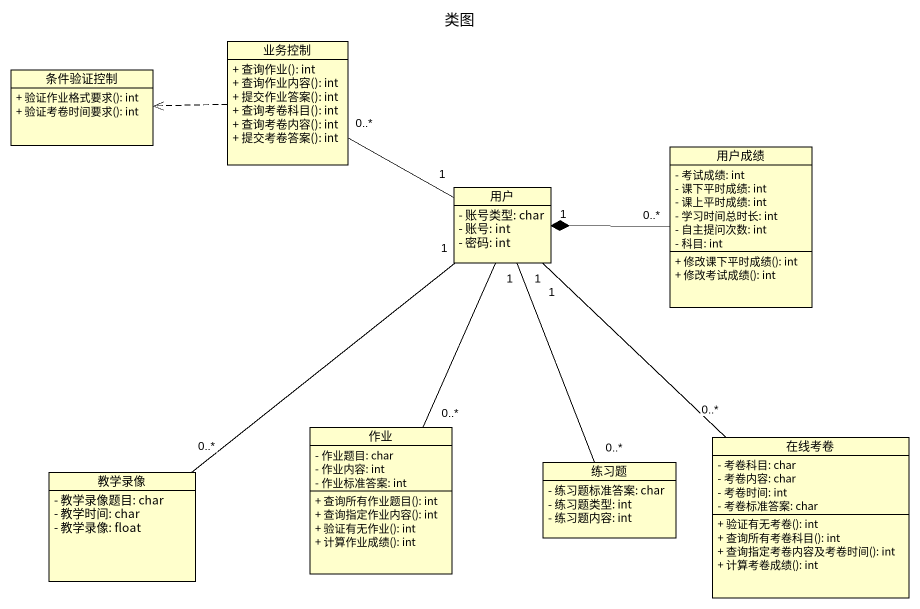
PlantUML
@startuml
title 类图
hide circle
hide empty members
skinparam classAttributeIconSize 0
class 条件验证控制 {
  + 验证作业格式要求(): int
  + 验证考卷时间要求(): int
}
class 业务控制 {
  + 查询作业(): int
  + 查询作业内容(): int
  + 提交作业答案(): int
  + 查询考卷科目(): int
  + 查询考卷内容(): int
  + 提交考卷答案(): int
}
class 用户成绩 {
  - 考试成绩: int
  - 课下平时成绩: int
  - 课上平时成绩: int
  - 学习时间总时长: int
  - 自主提问次数: int
  - 科目: int
  + 修改课下平时成绩(): int
  + 修改考试成绩(): int
}
class 用户 {
  - 账号类型: char
  - 账号: int
  - 密码: int
}
class 作业 {
  - 作业题目: char
  - 作业内容: int
  - 作业标准答案: int
  + 查询所有作业题目(): int
  + 查询指定作业内容(): int
  + 验证有无作业(): int
  + 计算作业成绩(): int
}
class 练习题 {
  - 练习题标准答案: char
  - 练习题类型: int
  - 练习题内容: int
}
class 在线考卷 {
  - 考卷科目: char
  - 考卷内容: char
  - 考卷时间: int
  - 考卷标准答案: char
  + 验证有无考卷(): int
  + 查询所有考卷科目(): int
  + 查询指定考卷内容及考卷时间(): int
  + 计算考卷成绩(): int
}
class 教学录像 {
  - 教学录像题目: char
  - 教学时间: char
  - 教学录像: float
}
业务控制 .left.> 条件验证控制
业务控制 "0..*" -right- "1" 用户
用户成绩 "0..*" -left-* "1" 用户
用户 "1" -- "0..*" 在线考卷
作业 "0..*" -up- "1" 用户
练习题 "0..*" -up- "1" 用户
教学录像 "0..*" -up- "1" 用户
@enduml
